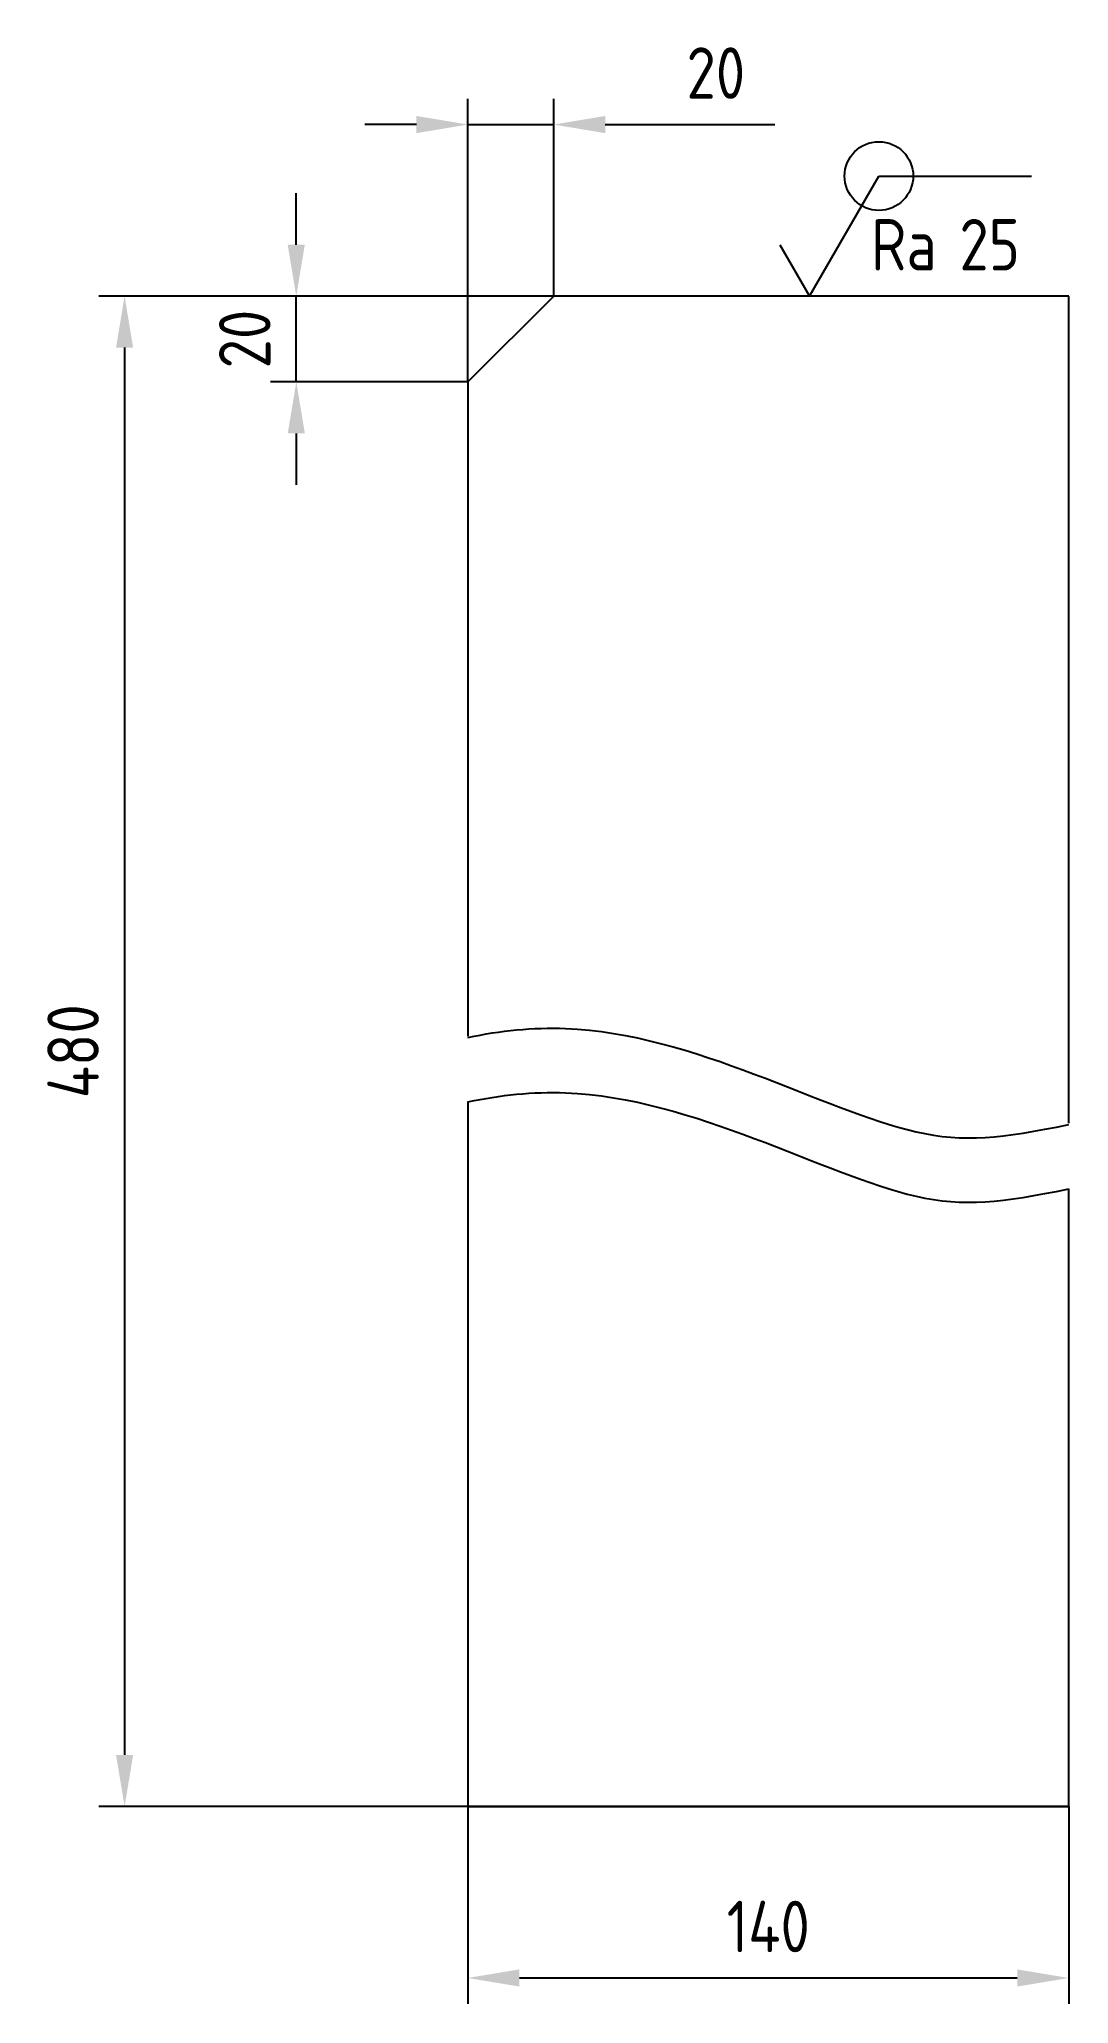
# Model space of a CAD drawing. Header units: millimetres. Extents: x 7478 to 7718, y 468 to 925.
import ezdxf

# ---------------------------------------------------------------- set-up
doc = ezdxf.new("R2010")
doc.units = ezdxf.units.MM
doc.header["$LTSCALE"] = 5
for name, color, linetype in [('Bord', 1, 'Continuous'), ('Cont', 6, 'Continuous'), ('DIM', 7, 'Continuous'), ('Text', 3, 'Continuous')]:
    doc.layers.add(name, color=color, linetype=linetype)
doc.styles.add('Style1', font='romans.shx', dxfattribs={"width": 0.8})
doc.dimstyles.new('LIN_4', dxfattribs={"dimscale": 4, "dimtxt": 3, "dimasz": 3, "dimexe": 1.5, "dimexo": 0, "dimgap": 1.5, "dimtad": 1, "dimtoh": 1, "dimdec": 1, "dimrnd": 1, "dimtxsty": 'Style1', "dimcen": 0, "dimdle": 2, "dimclrd": 256, "dimclrt": 3, "dimaunit": 1, "dimadec": 0, "dimazin": 0, "dimtm": 0.3, "dimtfac": 0.666667, "dimtdec": 1, "dimtmove": 0, "dimatfit": 2, "dimfxl": 1, "dimtvp": 0.833333, "dimtolj": 1, "dimarcsym": 0})

# ---------------------------------------------------------------- blocks, each defined once
blk = doc.blocks.new('*D23')
at = {"layer": 'Defpoints', "color": 0, "transparency": 16777216}
for p in [(7537.57, 865.61), (7597.57, 865.61), (7577.57, 845.61)]:
    blk.add_point(p, dxfattribs=at)
at = {"layer": 'DIM', "lineweight": -2, "transparency": 16777216}
for p, q in [((7537.57, 877.61), (7537.57, 889.61)), ((7537.57, 845.61), (7537.57, 865.61)), ((7537.57, 833.61), (7537.57, 821.61))]:
    blk.add_line(p, q, dxfattribs=at)
at = {"layer": 'DIM', "color": 0, "lineweight": -2, "transparency": 16777216}
for p, q in [((7597.57, 865.61), (7531.57, 865.61)), ((7577.57, 845.61), (7531.57, 845.61))]:
    blk.add_line(p, q, dxfattribs=at)
at = {"layer": 'DIM', "transparency": 16777216}
for points in [[(7535.57, 877.61), (7539.57, 877.61), (7537.57, 865.61)], [(7535.57, 833.61), (7539.57, 833.61), (7537.57, 845.61)]]:
    blk.add_solid(points, dxfattribs=at)
at = {"layer": 'DIM', "color": 3, "transparency": 16777216, "insert": (7525.57, 855.61), "char_height": 12, "attachment_point": 5, "rotation": 90, "style": 'Style1'}
blk.add_mtext('\\A1;20', dxfattribs=at)
blk = doc.blocks.new('*D24')
at = {"layer": 'Defpoints', "color": 0, "transparency": 16777216}
for p in [(7597.57, 905.61), (7597.57, 865.61), (7577.57, 845.61)]:
    blk.add_point(p, dxfattribs=at)
at = {"layer": 'DIM', "color": 0, "lineweight": -2, "transparency": 16777216}
for p, q in [((7577.57, 845.61), (7577.57, 911.61)), ((7597.57, 865.61), (7597.57, 911.61))]:
    blk.add_line(p, q, dxfattribs=at)
at = {"layer": 'DIM', "lineweight": -2, "transparency": 16777216}
for p, q in [((7565.57, 905.61), (7553.57, 905.61)), ((7577.57, 905.61), (7597.57, 905.61)), ((7609.57, 905.61), (7649.11, 905.61))]:
    blk.add_line(p, q, dxfattribs=at)
at = {"layer": 'DIM', "transparency": 16777216}
for points in [[(7565.57, 907.61), (7565.57, 903.61), (7577.57, 905.61)], [(7609.57, 907.61), (7609.57, 903.61), (7597.57, 905.61)]]:
    blk.add_solid(points, dxfattribs=at)
at = {"layer": 'DIM', "color": 3, "transparency": 16777216, "insert": (7635.34, 917.61), "char_height": 12, "attachment_point": 5, "style": 'Style1'}
blk.add_mtext('\\A1;20', dxfattribs=at)
blk = doc.blocks.new('*D25')
at = {"layer": 'Defpoints', "color": 0, "transparency": 16777216}
for p in [(7597.57, 865.61), (7497.57, 513.58), (7577.57, 513.58)]:
    blk.add_point(p, dxfattribs=at)
at = {"layer": 'DIM', "color": 0, "lineweight": -2, "transparency": 16777216}
for p, q in [((7597.57, 865.61), (7491.57, 865.61)), ((7577.57, 513.58), (7491.57, 513.58))]:
    blk.add_line(p, q, dxfattribs=at)
at = {"layer": 'DIM', "lineweight": -2, "transparency": 16777216}
blk.add_line((7497.57, 853.61), (7497.57, 525.58), dxfattribs=at)
at = {"layer": 'DIM', "transparency": 16777216}
for points in [[(7495.57, 853.61), (7499.57, 853.61), (7497.57, 865.61)], [(7495.57, 525.58), (7499.57, 525.58), (7497.57, 513.58)]]:
    blk.add_solid(points, dxfattribs=at)
at = {"layer": 'DIM', "color": 3, "transparency": 16777216, "insert": (7485.57, 689.6), "char_height": 12, "attachment_point": 5, "rotation": 90, "style": 'Style1'}
blk.add_mtext('\\A1;480', dxfattribs=at)
blk = doc.blocks.new('A$C6CF913E7')
at = {"layer": 'Text'}
blk.add_circle((0, 0), 2, dxfattribs=at)
blk = doc.blocks.new('sherISO_07')
at = {"layer": 'Text'}
blk.add_line((4.04, 7), (12.93, 7), dxfattribs=at)
blk.add_lwpolyline([(-1.73, 3), (0, 0), (4.04, 7)], dxfattribs=at)
blk.add_blockref('A$C6CF913E7', (4.04, 7))
at = {"layer": 'Text', "style": 'Style1', "width": 0.8}
blk.add_text('Ra', height=3, dxfattribs=at).set_placement((3.58, 1.5))
blk.add_attdef('25', (8.73, 1.5), '', height=3, dxfattribs=at)
blk = doc.blocks.new('*D26')
at = {"layer": 'Defpoints', "color": 0, "transparency": 16777216}
for p in [(7577.57, 513.58), (7717.57, 513.58), (7717.57, 473.58)]:
    blk.add_point(p, dxfattribs=at)
at = {"layer": 'DIM', "color": 0, "lineweight": -2, "transparency": 16777216}
for p, q in [((7577.57, 513.58), (7577.57, 467.58)), ((7717.57, 513.58), (7717.57, 467.58))]:
    blk.add_line(p, q, dxfattribs=at)
at = {"layer": 'DIM', "lineweight": -2, "transparency": 16777216}
blk.add_line((7589.57, 473.58), (7705.57, 473.58), dxfattribs=at)
at = {"layer": 'DIM', "transparency": 16777216}
for points in [[(7589.57, 475.58), (7589.57, 471.58), (7577.57, 473.58)], [(7705.57, 475.58), (7705.57, 471.58), (7717.57, 473.58)]]:
    blk.add_solid(points, dxfattribs=at)
at = {"layer": 'DIM', "color": 3, "transparency": 16777216, "insert": (7647.57, 485.58), "char_height": 12, "attachment_point": 5, "style": 'Style1'}
blk.add_mtext('\\A1;140', dxfattribs=at)

msp = doc.modelspace()

# ---------------------------------------------------------------- linework, layer by layer
at = {"layer": 'Bord'}
for points in [[(7577.57, 692.81), (7585.13, 694.41), (7622.52, 698.37), (7676.12, 666.39), (7701.95, 669.27), (7717.57, 672.52)], [(7577.57, 677.81), (7585.13, 679.41), (7622.52, 683.37), (7676.12, 651.39), (7701.95, 654.27), (7717.57, 657.52)]]:
    msp.add_open_spline(points, degree=3, knots=[64.844992, 64.844992, 64.844992, 64.844992, 88.61049, 182.155545, 230.552491, 230.552491, 230.552491, 230.552491], dxfattribs=at)
at = {"layer": 'Cont'}
for p, q in [((7597.57, 865.61), (7577.57, 845.61)), ((7717.57, 865.61), (7597.57, 865.61)), ((7717.57, 672.87), (7717.57, 865.61)), ((7577.57, 845.61), (7577.57, 693.1)), ((7577.57, 677.81), (7577.57, 513.58)), ((7717.57, 513.58), (7717.57, 657.52)), ((7717.57, 513.58), (7577.57, 513.58)), ((7577.57, 513.58), (7717.57, 513.58))]:
    msp.add_line(p, q, dxfattribs=at)

# ---------------------------------------------------------------- block references
at = {"layer": 'DIM', "xscale": 4, "yscale": 4, "zscale": 4}
msp.add_blockref('sherISO_07', (7657.17, 865.61), dxfattribs=at).add_auto_attribs({'25': '25'})

# ---------------------------------------------------------------- dimensions: what is measured, and where the dimension line sits
at = {"layer": 'DIM'}
for base, p1, p2, picture, middle in [((7597.57, 905.61), (7577.57, 845.61), (7597.57, 865.61), '*D24', (7635.34, 917.61)), ((7717.57, 473.58), (7577.57, 513.58), (7717.57, 513.58), '*D26', (7647.57, 485.58))]:
    dim = msp.add_linear_dim(base=base, p1=p1, p2=p2, dimstyle='LIN_4', dxfattribs=at)
    dim.commit()
    dim.dimension.update_dxf_attribs({"geometry": picture, "text_midpoint": middle})
dim = msp.add_linear_dim(base=(7537.57, 865.61), p1=(7577.57, 845.61), p2=(7597.57, 865.61), angle=90, dimstyle='LIN_4', dxfattribs=at)
dim.commit()
dim.dimension.update_dxf_attribs({"geometry": '*D23', "text_midpoint": (7537.57, 855.61), "dimtype": 160})
dim = msp.add_linear_dim(base=(7497.57, 513.58), p1=(7597.57, 865.61), p2=(7577.57, 513.58), angle=90, text='480', dimstyle='LIN_4', dxfattribs=at)
dim.commit()
dim.dimension.update_dxf_attribs({"geometry": '*D25', "text_midpoint": (7485.57, 689.6)})

doc.saveas('drawing.dxf')
